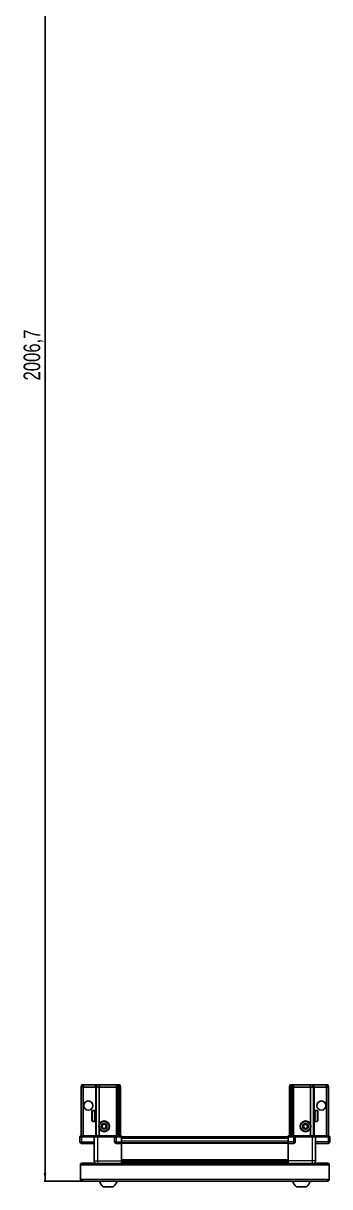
# Model space of a CAD drawing. Header units: millimetres. Extents: x 1014 to 4023, y -1721 to 1077.
# Drawn here: x 1070 to 1438, y -1721 to -322 of the extents above; entities that cross this region are included whole.
import ezdxf

# ---------------------------------------------------------------- set-up
doc = ezdxf.new("R2010")
doc.units = ezdxf.units.MM
doc.layers.add('FORMAT', color=7, linetype='Continuous')
doc.styles.add('SLDTEXTSTYLE0', font='TXT', dxfattribs={"width": 0.75})
doc.dimstyles.new('SLDDIMSTYLE0', dxfattribs={"dimtxt": 20, "dimasz": 10, "dimexe": 0, "dimexo": 0.0625, "dimgap": 5, "dimtad": 2, "dimdec": 1, "dimrnd": 1e-09, "dimzin": 12, "dimdsep": 46, "dimtxsty": 'SLDTEXTSTYLE0', "dimsah": 1, "dimcen": 0.09, "dimadec": 0, "dimazin": 3, "dimtfac": 1, "dimtofl": 0, "dimtmove": 0, "dimatfit": 3, "dimfxl": 0, "dimfrac": 2, "dimtolj": 1, "dimtzin": 12, "dimarcsym": 0})

# ---------------------------------------------------------------- blocks, each defined once
blk = doc.blocks.new('_D_8')
at = {"layer": 'FORMAT'}
for p, q in [((1140.2, 292.6), (1095.2, 292.6)), ((1096.2, 292.6), (1096.2, -1714.1)), ((1140.7, -1714.1), (1095.2, -1714.1))]:
    blk.add_line(p, q, dxfattribs=at)
for points in [[(1096.2, 292.6), (1094.6, 282.6), (1097.7, 282.6)], [(1096.2, -1714.1), (1097.7, -1704.1), (1094.6, -1704.1)]]:
    blk.add_solid(points, dxfattribs=at)
at = {"layer": 'FORMAT', "insert": (1070.4, -751.4), "char_height": 20, "attachment_point": 1, "rotation": 90, "style": 'SLDTEXTSTYLE0'}
blk.add_mtext('2006,7', dxfattribs=at)

msp = doc.modelspace()

# ---------------------------------------------------------------- linework, layer by layer
at = {"color": 7, "linetype": 'Continuous', "lineweight": 25}
for p, q in [((1139.66, -1601.09), (1140.46, -1598.09)), ((1139.66, -1601.09), (1139.66, -1659.39)), ((1142.16, -1601.09), (1139.66, -1601.09)), ((1140.46, -1598.09), (1142.31, -1598.09)), ((1142.16, -1601.09), (1142.31, -1598.09)), ((1142.16, -1601.09), (1142.16, -1659.39)), ((1156.66, -1601.09), (1142.16, -1601.09)), ((1142.31, -1598.09), (1156.66, -1598.09)), ((1156.66, -1598.09), (1158.46, -1598.09)), ((1157.66, -1601.09), (1156.66, -1601.09)), ((1157.66, -1601.09), (1158.46, -1598.09)), ((1161.16, -1601.09), (1157.66, -1601.09)), ((1157.66, -1601.09), (1157.66, -1659.39)), ((1158.46, -1598.09), (1161.49, -1598.09)), ((1161.49, -1598.09), (1161.16, -1601.09)), ((1181.66, -1601.09), (1161.16, -1601.09)), ((1161.16, -1601.09), (1161.16, -1645.59)), ((1161.49, -1598.09), (1181.66, -1598.09)), ((1181.66, -1598.09), (1183.46, -1598.09)), ((1182.66, -1601.09), (1181.66, -1601.09)), ((1183.46, -1598.09), (1182.66, -1601.09)), ((1183.66, -1601.09), (1182.66, -1601.09)), ((1182.66, -1601.09), (1182.66, -1659.39)), ((1183.46, -1598.09), (1184.2, -1598.09)), ((1184.2, -1598.09), (1183.66, -1601.09)), ((1183.66, -1601.09), (1183.66, -1659.39)), ((1185.16, -1601.09), (1183.66, -1601.09)), ((1184.2, -1598.09), (1184.7, -1598.09)), ((1184.7, -1598.09), (1185.85, -1598.09)), ((1184.7, -1598.09), (1185.16, -1601.09)), ((1185.16, -1601.09), (1185.16, -1659.39)), ((1186.66, -1601.09), (1185.16, -1601.09)), ((1185.85, -1598.09), (1186.66, -1601.09)), ((1186.66, -1601.09), (1186.66, -1659.39)), ((1390.46, -1598.09), (1389.66, -1601.09)), ((1389.66, -1601.09), (1391.16, -1601.09)), ((1389.66, -1601.09), (1389.66, -1659.39)), ((1391.61, -1598.09), (1390.46, -1598.09)), ((1391.61, -1598.09), (1391.16, -1601.09)), ((1391.16, -1601.09), (1392.66, -1601.09)), ((1391.16, -1601.09), (1391.16, -1659.39)), ((1392.11, -1598.09), (1391.61, -1598.09)), ((1392.11, -1598.09), (1392.66, -1601.09)), ((1392.85, -1598.09), (1392.11, -1598.09)), ((1392.66, -1601.09), (1393.66, -1601.09)), ((1392.66, -1601.09), (1392.66, -1659.39)), ((1392.85, -1598.09), (1393.66, -1601.09)), ((1394.66, -1598.09), (1392.85, -1598.09)), ((1393.66, -1601.09), (1393.66, -1659.39)), ((1393.66, -1601.09), (1394.66, -1601.09)), ((1414.82, -1598.09), (1394.66, -1598.09)), ((1394.66, -1601.09), (1415.16, -1601.09)), ((1414.82, -1598.09), (1415.16, -1601.09)), ((1417.85, -1598.09), (1414.82, -1598.09)), ((1415.16, -1601.09), (1415.16, -1645.59)), ((1415.16, -1601.09), (1418.66, -1601.09)), ((1418.66, -1601.09), (1417.85, -1598.09)), ((1419.66, -1598.09), (1417.85, -1598.09)), ((1418.66, -1601.09), (1418.66, -1659.39)), ((1418.66, -1601.09), (1419.66, -1601.09)), ((1434, -1598.09), (1419.66, -1598.09)), ((1419.66, -1601.09), (1434.16, -1601.09)), ((1434.16, -1601.09), (1434, -1598.09)), ((1435.85, -1598.09), (1434, -1598.09)), ((1434.16, -1601.09), (1434.16, -1659.39)), ((1434.16, -1601.09), (1436.66, -1601.09)), ((1436.66, -1601.09), (1435.85, -1598.09)), ((1436.66, -1601.09), (1436.66, -1659.39)), ((1152.46, -1641.29), (1152.46, -1629.89)), ((1155.66, -1629.09), (1153.26, -1629.09)), ((1155.66, -1629.09), (1155.66, -1629.09)), ((1155.66, -1629.09), (1156.16, -1629.09)), ((1155.66, -1629.28), (1156.16, -1629.28)), ((1155.66, -1629.28), (1155.66, -1629.5)), ((1155.66, -1629.5), (1156.16, -1629.5)), ((1155.66, -1630.07), (1156.16, -1630.07)), ((1155.66, -1630.07), (1155.66, -1630.5)), ((1155.66, -1630.5), (1156.16, -1630.5)), ((1155.66, -1631.41), (1156.16, -1631.41)), ((1155.66, -1631.41), (1155.66, -1632)), ((1155.66, -1632), (1156.16, -1632)), ((1155.66, -1633.15), (1156.16, -1633.15)), ((1155.66, -1633.15), (1155.66, -1633.85)), ((1155.66, -1633.85), (1156.16, -1633.85)), ((1155.66, -1635.13), (1156.16, -1635.13)), ((1155.66, -1635.13), (1155.66, -1635.87)), ((1155.66, -1635.28), (1156.16, -1635.28)), ((1155.66, -1635.78), (1156.16, -1635.78)), ((1155.66, -1635.87), (1156.16, -1635.87)), ((1156.16, -1629.28), (1156.16, -1629.09)), ((1156.16, -1629.5), (1156.16, -1629.28)), ((1156.16, -1630.07), (1156.16, -1629.5)), ((1156.16, -1630.5), (1156.16, -1630.07)), ((1156.16, -1631.41), (1156.16, -1630.5)), ((1156.26, -1631.19), (1156.16, -1631.19)), ((1156.16, -1632), (1156.16, -1631.41)), ((1156.16, -1633.15), (1156.16, -1632)), ((1156.16, -1633.85), (1156.16, -1633.15)), ((1156.16, -1635.13), (1156.16, -1633.85)), ((1156.16, -1635.28), (1156.16, -1635.13)), ((1156.16, -1635.87), (1156.16, -1635.78)), ((1156.16, -1637.16), (1156.16, -1635.87)), ((1156.26, -1639.99), (1156.26, -1631.19)), ((1157.14, -1632.28), (1156.66, -1631.59)), ((1156.66, -1639.59), (1156.66, -1631.59)), ((1157.62, -1631.59), (1157.14, -1632.28)), ((1157.14, -1638.9), (1157.14, -1632.28)), ((1157.66, -1631.59), (1157.62, -1631.59)), ((1157.62, -1639.59), (1157.62, -1631.59)), ((1418.69, -1631.59), (1418.66, -1631.59)), ((1419.17, -1632.28), (1418.69, -1631.59)), ((1418.69, -1631.59), (1418.69, -1639.59)), ((1419.66, -1631.59), (1419.17, -1632.28)), ((1419.17, -1632.28), (1419.17, -1638.9)), ((1419.66, -1631.59), (1419.66, -1639.59)), ((1420.16, -1631.19), (1420.06, -1631.19)), ((1420.06, -1631.19), (1420.06, -1639.99)), ((1423.06, -1629.09), (1420.16, -1629.09)), ((1420.66, -1629.09), (1420.16, -1629.09)), ((1420.16, -1629.09), (1420.16, -1629.13)), ((1420.16, -1629.13), (1420.16, -1629.42)), ((1420.66, -1629.13), (1420.16, -1629.13)), ((1420.66, -1629.42), (1420.16, -1629.42)), ((1420.16, -1629.42), (1420.16, -1629.69)), ((1420.66, -1629.69), (1420.16, -1629.69)), ((1420.16, -1629.69), (1420.16, -1630.36)), ((1420.66, -1630.36), (1420.16, -1630.36)), ((1420.16, -1630.36), (1420.16, -1630.83)), ((1420.16, -1630.83), (1420.16, -1631.81)), ((1420.66, -1630.83), (1420.16, -1630.83)), ((1420.66, -1631.81), (1420.16, -1631.81)), ((1420.16, -1631.81), (1420.16, -1632.43)), ((1420.16, -1632.43), (1420.16, -1633.63)), ((1420.66, -1632.43), (1420.16, -1632.43)), ((1420.66, -1633.63), (1420.16, -1633.63)), ((1420.16, -1633.63), (1420.16, -1634.26)), ((1420.66, -1634.26), (1420.16, -1634.26)), ((1420.16, -1634.34), (1420.16, -1635.64)), ((1420.66, -1634.34), (1420.16, -1634.34)), ((1420.66, -1635.64), (1420.16, -1635.64)), ((1420.66, -1636.12), (1420.16, -1636.12)), ((1420.16, -1636.12), (1420.16, -1636.37)), ((1420.16, -1636.37), (1420.16, -1637.64)), ((1420.66, -1636.37), (1420.16, -1636.37)), ((1420.66, -1629.13), (1420.66, -1629.09)), ((1420.66, -1629.69), (1420.66, -1629.42)), ((1420.66, -1630.83), (1420.66, -1630.36)), ((1420.66, -1632.43), (1420.66, -1631.81)), ((1420.66, -1634.34), (1420.66, -1633.63)), ((1420.66, -1636.37), (1420.66, -1635.64)), ((1423.86, -1629.89), (1423.86, -1641.29)), ((1153.26, -1642.09), (1155.66, -1642.09)), ((1155.66, -1637.16), (1156.16, -1637.16)), ((1155.66, -1637.16), (1155.66, -1637.87)), ((1155.66, -1637.87), (1156.16, -1637.87)), ((1155.66, -1639.03), (1156.16, -1639.03)), ((1155.66, -1639.03), (1155.66, -1639.63)), ((1155.66, -1639.63), (1156.16, -1639.63)), ((1155.66, -1640.57), (1156.16, -1640.57)), ((1155.66, -1640.57), (1155.66, -1641.01)), ((1155.66, -1641.01), (1156.16, -1641.01)), ((1155.66, -1641.61), (1156.16, -1641.61)), ((1155.66, -1641.61), (1155.66, -1641.85)), ((1155.66, -1641.85), (1156.16, -1641.85)), ((1155.66, -1642.07), (1156.16, -1642.07)), ((1155.66, -1642.07), (1155.66, -1642.09)), ((1155.66, -1642.08), (1156.16, -1642.08)), ((1156.16, -1637.87), (1156.16, -1637.16)), ((1156.16, -1639.03), (1156.16, -1637.87)), ((1156.16, -1639.63), (1156.16, -1639.03)), ((1156.16, -1640.57), (1156.16, -1639.63)), ((1156.16, -1639.99), (1156.26, -1639.99)), ((1156.16, -1641.01), (1156.16, -1640.57)), ((1156.16, -1641.61), (1156.16, -1641.01)), ((1156.16, -1641.85), (1156.16, -1641.61)), ((1156.16, -1642.07), (1156.16, -1641.85)), ((1156.16, -1642.08), (1156.16, -1642.07)), ((1156.66, -1639.59), (1157.14, -1638.9)), ((1157.14, -1638.9), (1157.62, -1639.59)), ((1157.62, -1639.59), (1157.66, -1639.59)), ((1418.66, -1639.59), (1418.69, -1639.59)), ((1418.69, -1639.59), (1419.17, -1638.9)), ((1419.17, -1638.9), (1419.66, -1639.59)), ((1420.06, -1639.99), (1420.16, -1639.99)), ((1420.66, -1637.64), (1420.16, -1637.64)), ((1420.16, -1637.64), (1420.16, -1638.33)), ((1420.16, -1638.33), (1420.16, -1639.45)), ((1420.66, -1638.33), (1420.16, -1638.33)), ((1420.66, -1639.45), (1420.16, -1639.45)), ((1420.16, -1639.45), (1420.16, -1640.02)), ((1420.16, -1640.02), (1420.16, -1640.87)), ((1420.66, -1640.02), (1420.16, -1640.02)), ((1420.66, -1640.87), (1420.16, -1640.87)), ((1420.16, -1640.87), (1420.16, -1641.27)), ((1420.16, -1641.27), (1420.16, -1641.78)), ((1420.66, -1641.27), (1420.16, -1641.27)), ((1420.66, -1641.78), (1420.16, -1641.78)), ((1420.16, -1641.78), (1420.16, -1641.97)), ((1420.16, -1641.97), (1420.16, -1642.09)), ((1420.66, -1641.97), (1420.16, -1641.97)), ((1420.16, -1642.09), (1423.06, -1642.09)), ((1420.66, -1638.33), (1420.66, -1637.64)), ((1420.66, -1640.02), (1420.66, -1639.45)), ((1420.66, -1641.27), (1420.66, -1640.87)), ((1420.66, -1641.97), (1420.66, -1641.78)), ((1138.65, -1659.39), (1138.15, -1660.25)), ((1138.15, -1660.59), (1138.15, -1660.25)), ((1138.15, -1660.59), (1140.15, -1660.59)), ((1138.16, -1660.59), (1138.16, -1666.59)), ((1140.15, -1659.39), (1138.65, -1659.39)), ((1140.15, -1659.39), (1154.96, -1659.39)), ((1154.96, -1660.59), (1140.15, -1660.59)), ((1140.16, -1660.59), (1154.96, -1660.59)), ((1154.96, -1659.39), (1155.16, -1659.39)), ((1155.16, -1660.59), (1154.96, -1660.59)), ((1155.16, -1660.59), (1155.16, -1659.39)), ((1155.16, -1659.39), (1159.16, -1659.39)), ((1159.16, -1660.59), (1155.16, -1660.59)), ((1155.16, -1660.59), (1155.16, -1689.59)), ((1159.16, -1659.39), (1179.46, -1659.39)), ((1179.46, -1660.59), (1159.16, -1660.59)), ((1161.16, -1650.59), (1161.16, -1659.39)), ((1179.46, -1659.39), (1179.66, -1659.39)), ((1179.66, -1660.59), (1179.46, -1660.59)), ((1179.66, -1660.59), (1179.66, -1659.39)), ((1180.33, -1659.39), (1179.66, -1659.39)), ((1179.66, -1660.59), (1181.66, -1660.59)), ((1179.66, -1660.59), (1179.66, -1666.59)), ((1180.33, -1659.39), (1188.16, -1659.39)), ((1188.15, -1660.25), (1181.66, -1660.25)), ((1188.15, -1660.59), (1181.66, -1660.59)), ((1181.66, -1660.59), (1188.16, -1660.59)), ((1188.16, -1660.25), (1188.15, -1660.25)), ((1188.16, -1660.59), (1188.15, -1660.59)), ((1188.16, -1659.39), (1188.16, -1660.25)), ((1188.16, -1660.59), (1188.16, -1660.25)), ((1188.16, -1660.59), (1188.16, -1666.59)), ((1388.16, -1660.74), (1188.16, -1660.74)), ((1388.16, -1659.39), (1395.98, -1659.39)), ((1388.16, -1660.25), (1388.16, -1659.39)), ((1388.16, -1660.59), (1388.16, -1660.25)), ((1394.66, -1660.25), (1388.16, -1660.25)), ((1394.66, -1660.59), (1388.16, -1660.59)), ((1388.16, -1660.59), (1388.16, -1666.59)), ((1394.66, -1660.59), (1396.66, -1660.59)), ((1396.66, -1660.59), (1394.66, -1660.59)), ((1396.66, -1659.39), (1395.98, -1659.39)), ((1396.66, -1660.59), (1396.66, -1659.39)), ((1396.66, -1659.39), (1396.86, -1659.39)), ((1396.86, -1660.59), (1396.66, -1660.59)), ((1396.66, -1660.59), (1396.66, -1666.59)), ((1396.86, -1659.39), (1417.16, -1659.39)), ((1417.16, -1660.59), (1396.86, -1660.59)), ((1415.16, -1650.59), (1415.16, -1659.39)), ((1417.16, -1659.39), (1421.16, -1659.39)), ((1421.16, -1660.59), (1417.16, -1660.59)), ((1421.16, -1660.59), (1421.16, -1659.39)), ((1421.16, -1659.39), (1421.36, -1659.39)), ((1421.36, -1660.59), (1421.16, -1660.59)), ((1421.16, -1660.59), (1421.16, -1689.59)), ((1421.36, -1659.39), (1436.16, -1659.39)), ((1436.16, -1660.59), (1421.36, -1660.59)), ((1437.66, -1659.39), (1436.16, -1659.39)), ((1436.16, -1660.59), (1438.16, -1660.59)), ((1438.16, -1660.25), (1437.66, -1659.39)), ((1438.16, -1660.25), (1437.66, -1659.39)), ((1438.16, -1660.59), (1438.16, -1660.25)), ((1438.16, -1660.59), (1438.16, -1660.25)), ((1438.16, -1660.59), (1438.16, -1660.59)), ((1438.16, -1660.59), (1438.16, -1666.59)), ((1155.16, -1668.59), (1140.16, -1668.59)), ((1188.16, -1668.59), (1181.66, -1668.59)), ((1188.16, -1666.59), (1188.16, -1668.59)), ((1388.16, -1667.94), (1188.16, -1667.94)), ((1188.16, -1689.59), (1188.16, -1668.59)), ((1388.16, -1666.59), (1388.16, -1668.59)), ((1388.16, -1668.59), (1394.66, -1668.59)), ((1388.16, -1689.59), (1388.16, -1668.59)), ((1421.16, -1668.59), (1436.16, -1668.59)), ((1153.66, -1692.49), (1140.76, -1692.49)), ((1153.66, -1692.49), (1153.66, -1692.59)), ((1188.01, -1692.59), (1188.01, -1689.59)), ((1188.16, -1690.61), (1388.16, -1690.61)), ((1188.16, -1690.65), (1388.16, -1690.65)), ((1212.03, -1692.44), (1188.16, -1692.44)), ((1206.66, -1692.59), (1206.66, -1692.44)), ((1206.69, -1692.59), (1206.69, -1692.44)), ((1206.96, -1692.59), (1206.96, -1692.44)), ((1207.23, -1692.59), (1207.23, -1692.44)), ((1207.88, -1692.59), (1207.88, -1692.44)), ((1208.34, -1692.59), (1208.34, -1692.44)), ((1209.31, -1692.59), (1209.31, -1692.44)), ((1209.93, -1692.59), (1209.93, -1692.44)), ((1211.11, -1692.59), (1211.11, -1692.44)), ((1211.77, -1692.59), (1211.77, -1692.44)), ((1211.83, -1692.59), (1211.83, -1692.44)), ((1213.12, -1692.44), (1212.03, -1692.44)), ((1213.85, -1692.44), (1213.12, -1692.44)), ((1213.12, -1692.59), (1213.12, -1692.44)), ((1213.12, -1692.44), (1213.12, -1692.44)), ((1213.13, -1692.59), (1213.13, -1692.44)), ((1213.63, -1692.59), (1213.63, -1692.44)), ((1213.86, -1692.44), (1213.85, -1692.44)), ((1213.86, -1692.59), (1213.86, -1692.44)), ((1214.28, -1692.44), (1213.86, -1692.44)), ((1362.03, -1692.44), (1214.28, -1692.44)), ((1215.13, -1692.59), (1215.13, -1692.44)), ((1215.82, -1692.59), (1215.82, -1692.44)), ((1216.95, -1692.59), (1216.95, -1692.44)), ((1217.52, -1692.59), (1217.52, -1692.44)), ((1218.39, -1692.59), (1218.39, -1692.44)), ((1218.8, -1692.59), (1218.8, -1692.44)), ((1219.33, -1692.59), (1219.33, -1692.44)), ((1219.52, -1692.59), (1219.52, -1692.44)), ((1219.65, -1692.59), (1219.65, -1692.44)), ((1356.66, -1692.59), (1356.66, -1692.44)), ((1356.83, -1692.59), (1356.83, -1692.44)), ((1357.04, -1692.59), (1357.04, -1692.44)), ((1357.6, -1692.59), (1357.6, -1692.44)), ((1358.02, -1692.59), (1358.02, -1692.44)), ((1358.91, -1692.59), (1358.91, -1692.44)), ((1359.5, -1692.59), (1359.5, -1692.44)), ((1360.64, -1692.59), (1360.64, -1692.44)), ((1361.34, -1692.59), (1361.34, -1692.44)), ((1362.62, -1692.44), (1362.03, -1692.44)), ((1362.62, -1692.59), (1362.62, -1692.44)), ((1362.63, -1692.44), (1362.62, -1692.44)), ((1363.35, -1692.44), (1362.63, -1692.44)), ((1362.79, -1692.59), (1362.79, -1692.44)), ((1363.29, -1692.59), (1363.29, -1692.44)), ((1363.36, -1692.44), (1363.35, -1692.44)), ((1363.36, -1692.59), (1363.36, -1692.44)), ((1364.38, -1692.44), (1363.36, -1692.44)), ((1388.16, -1692.44), (1364.28, -1692.44)), ((1364.65, -1692.59), (1364.65, -1692.44)), ((1365.36, -1692.59), (1365.36, -1692.44)), ((1366.53, -1692.59), (1366.53, -1692.44)), ((1367.14, -1692.59), (1367.14, -1692.44)), ((1368.08, -1692.59), (1368.08, -1692.44)), ((1368.53, -1692.59), (1368.53, -1692.44)), ((1369.15, -1692.59), (1369.15, -1692.44)), ((1369.4, -1692.59), (1369.4, -1692.44)), ((1369.63, -1692.59), (1369.63, -1692.44)), ((1369.65, -1692.59), (1369.65, -1692.44)), ((1422.66, -1692.49), (1422.66, -1692.59)), ((1422.66, -1692.49), (1435.56, -1692.49)), ((1138.66, -1692.59), (1437.66, -1692.59)), ((1138.66, -1694.69), (1138.66, -1692.59)), ((1138.66, -1711.99), (1138.66, -1694.69)), ((1437.66, -1692.59), (1437.66, -1694.69)), ((1437.66, -1694.69), (1437.66, -1711.99)), ((1140.76, -1711.99), (1138.66, -1711.99)), ((1140.76, -1711.99), (1140.76, -1714.09)), ((1435.56, -1714.09), (1140.76, -1714.09)), ((1437.66, -1711.99), (1435.56, -1711.99)), ((1435.56, -1714.09), (1435.56, -1711.99)), ((1166.16, -1720.69), (1178.16, -1720.69)), ((1398.16, -1720.69), (1410.16, -1720.69))]:
    msp.add_line(p, q, dxfattribs=at)
at = {"color": 8, "linetype": 'Continuous', "lineweight": 18}
for p, q in [((1156.66, -1601.09), (1156.66, -1598.09)), ((1156.66, -1601.09), (1156.66, -1631.59)), ((1181.66, -1598.09), (1181.66, -1601.09)), ((1181.66, -1601.09), (1181.66, -1659.39)), ((1394.66, -1598.09), (1394.66, -1601.09)), ((1394.66, -1601.09), (1394.66, -1659.39)), ((1419.66, -1601.09), (1419.66, -1598.09)), ((1419.66, -1601.09), (1419.66, -1631.59)), ((1153.26, -1642.09), (1153.26, -1629.09)), ((1423.06, -1629.09), (1423.06, -1642.09)), ((1156.66, -1639.59), (1156.66, -1659.39)), ((1419.66, -1639.59), (1419.66, -1659.39)), ((1140.15, -1660.59), (1140.15, -1659.39)), ((1140.16, -1660.59), (1140.16, -1666.59)), ((1154.96, -1660.59), (1154.96, -1659.39)), ((1159.16, -1660.59), (1159.16, -1659.39)), ((1159.16, -1660.59), (1159.16, -1689.59)), ((1179.46, -1660.59), (1179.46, -1659.39)), ((1181.66, -1660.59), (1181.66, -1660.25)), ((1181.66, -1660.59), (1181.66, -1666.59)), ((1188.15, -1660.59), (1188.15, -1660.25)), ((1388.16, -1662.74), (1188.16, -1662.74)), ((1394.66, -1660.59), (1394.66, -1660.25)), ((1394.66, -1660.59), (1394.66, -1666.59)), ((1396.86, -1659.39), (1396.86, -1660.59)), ((1417.16, -1660.59), (1417.16, -1659.39)), ((1417.16, -1660.59), (1417.16, -1689.59)), ((1421.36, -1659.39), (1421.36, -1660.59)), ((1436.16, -1660.59), (1436.16, -1659.39)), ((1436.16, -1660.59), (1436.16, -1666.59)), ((1138.16, -1666.59), (1140.16, -1666.59)), ((1140.16, -1666.59), (1155.16, -1666.59)), ((1140.16, -1668.59), (1140.16, -1666.59)), ((1179.66, -1666.59), (1181.66, -1666.59)), ((1181.66, -1666.59), (1188.16, -1666.59)), ((1181.66, -1666.59), (1181.66, -1668.59)), ((1388.16, -1665.94), (1188.16, -1665.94)), ((1388.16, -1668.59), (1188.16, -1668.59)), ((1394.66, -1666.59), (1388.16, -1666.59)), ((1396.66, -1666.59), (1394.66, -1666.59)), ((1394.66, -1666.59), (1394.66, -1668.59)), ((1436.16, -1666.59), (1421.16, -1666.59)), ((1438.16, -1666.59), (1436.16, -1666.59)), ((1436.16, -1668.59), (1436.16, -1666.59)), ((1140.76, -1692.59), (1140.76, -1692.49)), ((1159.16, -1689.59), (1188.16, -1689.59)), ((1188.16, -1687.99), (1388.16, -1687.99)), ((1388.16, -1689.4), (1188.16, -1689.4)), ((1188.16, -1691.85), (1388.16, -1691.85)), ((1417.16, -1689.59), (1388.16, -1689.59)), ((1435.56, -1692.59), (1435.56, -1692.49)), ((1437.66, -1694.69), (1138.66, -1694.69)), ((1435.56, -1711.99), (1140.76, -1711.99))]:
    msp.add_line(p, q, dxfattribs=at)
at = {"color": 7, "linetype": 'Continuous', "lineweight": 25, "flags": 128}
for points in [[(1140.76, -1692.49), (1140.35, -1692.53), (1140.11, -1692.59)], [(1436.2, -1692.59), (1435.96, -1692.53), (1435.56, -1692.49)]]:
    msp.add_lwpolyline(points, dxfattribs=at)
at = {"color": 7, "linetype": 'Continuous', "lineweight": 25}
for centre, radius in [((1148.16, -1623.09), 5.5), ((1428.16, -1623.09), 5.5), ((1167.16, -1648.09), 6.5), ((1167.16, -1648.09), 3.46), ((1409.16, -1648.09), 6.5), ((1409.16, -1648.09), 3.46)]:
    msp.add_circle(centre, radius, dxfattribs=at)
at = {"color": 8, "linetype": 'Continuous', "lineweight": 18}
for centre in [(1167.16, -1648.09), (1409.16, -1648.09)]:
    msp.add_circle(centre, 5.7, dxfattribs=at)
at = {"color": 7, "linetype": 'Continuous', "lineweight": 25}
for centre, radius, start, end in [((1153.26, -1629.89), 0.8, 90, 180), ((1156.66, -1631.19), 0.4, 180, 270), ((1419.66, -1631.19), 0.4, 270, 0), ((1423.06, -1629.89), 0.8, 360, 90), ((1153.26, -1641.29), 0.8, 180, 270), ((1156.66, -1639.99), 0.4, 90, 180), ((1167.16, -1648.09), 2.5, 147.37605, 207.37605), ((1167.16, -1648.09), 2.5, 207.37605, 267.37605), ((1167.16, -1648.09), 2.5, 87.37605, 147.37605), ((1167.16, -1648.09), 2.5, 267.37605, 327.37605), ((1167.16, -1648.09), 2.5, 27.37605, 87.37605), ((1167.16, -1648.09), 2.5, 327.37605, 27.37605), ((1409.16, -1648.09), 2.5, 134.67671, 194.67671), ((1409.16, -1648.09), 2.5, 194.67671, 254.67671), ((1409.16, -1648.09), 2.5, 74.67671, 134.67671), ((1409.16, -1648.09), 2.5, 254.67671, 314.67671), ((1409.16, -1648.09), 2.5, 14.67671, 74.67671), ((1409.16, -1648.09), 2.5, 314.67671, 14.67671), ((1419.66, -1639.99), 0.4, 360, 90), ((1423.06, -1641.29), 0.8, 270, 0), ((1140.16, -1666.59), 2, 180, 270), ((1181.66, -1666.59), 2, 180, 270), ((1394.66, -1666.59), 2, 270, 0), ((1436.16, -1666.59), 2, 270, 0), ((1140.76, -1711.99), 2.1, 180, 270), ((1140.76, -1711.99), 0.6, 180, 270), ((1173.18, -1711.06), 11.91, 194.70035, 233.8734), ((1171.13, -1711.06), 11.91, 306.1266, 345.29965), ((1405.18, -1711.06), 11.91, 194.70035, 233.8734), ((1403.13, -1711.06), 11.91, 306.1266, 345.29965), ((1435.56, -1711.99), 2.1, 270, 0), ((1435.56, -1711.99), 0.6, 270, 0)]:
    msp.add_arc(centre, radius, start, end, dxfattribs=at)
for centre, start_param, end_param in [((1181.66, -1656.79), 2.4188584, 3.1415927), ((1394.66, -1656.79), 3.1415927, 3.8643269)]:
    msp.add_ellipse(centre, major_axis=(0, 3.46), ratio=0.5773503, start_param=start_param, end_param=end_param, dxfattribs=at)
for points, knots in [([(1164.27, -1647.95), (1164.55, -1647.52), (1165.07, -1646.71), (1165.59, -1645.9), (1165.83, -1645.52)], [0, 0, 0, 0, 0.5346859, 1, 1, 1, 1]), ([(1165.6, -1650.52), (1165.54, -1650.41), (1165.27, -1649.88), (1164.81, -1648.99), (1164.43, -1648.26), (1164.27, -1647.95)], [0, 0, 0, 0, 0.1331247, 0.6370994, 1, 1, 1, 1]), ([(1168.48, -1650.65), (1167.97, -1650.63), (1167, -1650.58), (1166.04, -1650.54), (1165.6, -1650.52)], [0, 0, 0, 0, 0.5346859, 1, 1, 1, 1]), ([(1165.83, -1645.52), (1166.34, -1645.55), (1167.31, -1645.59), (1168.27, -1645.64), (1168.71, -1645.66)], [0, 0, 0, 0, 0.5346859, 1, 1, 1, 1]), ([(1170.04, -1648.22), (1169.76, -1648.65), (1169.24, -1649.47), (1168.72, -1650.27), (1168.48, -1650.65)], [0, 0, 0, 0, 0.5346859, 1, 1, 1, 1]), ([(1168.71, -1645.66), (1168.87, -1645.96), (1169.25, -1646.69), (1169.71, -1647.58), (1169.98, -1648.11), (1170.04, -1648.22)], [0, 0, 0, 0, 0.3629006, 0.8668753, 1, 1, 1, 1]), ([(1406.37, -1647.32), (1406.74, -1646.96), (1407.42, -1646.28), (1408.11, -1645.61), (1408.42, -1645.29)], [0, 0, 0, 0, 0.5346859, 1, 1, 1, 1]), ([(1407.1, -1650.12), (1407.01, -1649.78), (1406.81, -1648.99), (1406.55, -1648.02), (1406.4, -1647.45), (1406.37, -1647.32)], [0, 0, 0, 0, 0.36290056, 0.86687533, 1, 1, 1, 1]), ([(1409.89, -1650.88), (1409.39, -1650.74), (1408.46, -1650.49), (1407.53, -1650.23), (1407.1, -1650.12)], [0, 0, 0, 0, 0.5346859, 1, 1, 1, 1]), ([(1408.42, -1645.29), (1408.92, -1645.43), (1409.85, -1645.69), (1410.78, -1645.94), (1411.21, -1646.06)], [0, 0, 0, 0, 0.5346859, 1, 1, 1, 1]), ([(1411.94, -1648.85), (1411.57, -1649.21), (1410.89, -1649.89), (1410.2, -1650.57), (1409.89, -1650.88)], [0, 0, 0, 0, 0.5346859, 1, 1, 1, 1]), ([(1411.21, -1646.06), (1411.24, -1646.18), (1411.39, -1646.76), (1411.64, -1647.72), (1411.85, -1648.52), (1411.94, -1648.85)], [0, 0, 0, 0, 0.1331247, 0.6370994, 1, 1, 1, 1]), ([(1155.16, -1689.59), (1155.2, -1690.03), (1155.27, -1690.7), (1155.71, -1691.52), (1156.17, -1692.07), (1156.57, -1692.43), (1156.83, -1692.56), (1156.88, -1692.59)], [0, 0, 0, 0, 0.3630185, 0.5584377, 0.7580039, 0.9575702, 1, 1, 1, 1]), ([(1188.16, -1689.59), (1188.16, -1689.98), (1188.16, -1690.77), (1188.16, -1691.79), (1188.16, -1692.42), (1188.16, -1692.58), (1188.16, -1692.59)], [0, 0, 0, 0, 0.3255201, 0.6510403, 0.9765604, 1, 1, 1, 1]), ([(1388.16, -1689.59), (1388.16, -1689.98), (1388.16, -1690.77), (1388.16, -1691.79), (1388.16, -1692.42), (1388.16, -1692.58), (1388.16, -1692.59)], [0, 0, 0, 0, 0.3255201, 0.6510403, 0.9765604, 1, 1, 1, 1]), ([(1421.16, -1689.59), (1421.11, -1690.03), (1421.04, -1690.7), (1420.6, -1691.52), (1420.14, -1692.07), (1419.74, -1692.43), (1419.48, -1692.56), (1419.43, -1692.59)], [0, 0, 0, 0, 0.3630185, 0.5584377, 0.7580039, 0.9575702, 1, 1, 1, 1])]:
    msp.add_open_spline(points, degree=3, knots=knots, dxfattribs=at)
at = {"color": 8, "linetype": 'Continuous', "lineweight": 18}
for points in [[(1155.16, -1689.59), (1155.22, -1689.59), (1155.34, -1689.59), (1156.26, -1689.59), (1157.58, -1689.59), (1158.63, -1689.59), (1159.16, -1689.59)], [(1421.16, -1689.59), (1421.09, -1689.59), (1420.97, -1689.59), (1420.05, -1689.59), (1418.73, -1689.59), (1417.68, -1689.59), (1417.16, -1689.59)]]:
    msp.add_open_spline(points, degree=3, dxfattribs=at)
for points in [[(1159.16, -1689.59), (1159.16, -1690.03), (1159.16, -1690.7), (1159.16, -1691.52), (1159.16, -1692.07), (1159.16, -1692.43), (1159.16, -1692.56), (1159.16, -1692.59)], [(1417.16, -1689.59), (1417.16, -1690.03), (1417.16, -1690.7), (1417.16, -1691.52), (1417.16, -1692.07), (1417.16, -1692.43), (1417.16, -1692.56), (1417.16, -1692.59)]]:
    msp.add_open_spline(points, degree=3, knots=[0, 0, 0, 0, 0.3630185, 0.5584377, 0.7580039, 0.9575702, 1, 1, 1, 1], dxfattribs=at)

# ---------------------------------------------------------------- dimensions: what is measured, and where the dimension line sits
at = {"layer": 'FORMAT'}
dim = msp.add_linear_dim(base=(1096.15, -1714.09), p1=(1140.26, 292.61), p2=(1140.76, -1714.09), angle=90, dimstyle='SLDDIMSTYLE0', dxfattribs=at)
dim.commit()
dim.dimension.update_dxf_attribs({"geometry": '_D_8', "text_midpoint": (1096.15, -710.74), "dimtype": 160})

doc.saveas('drawing.dxf')
